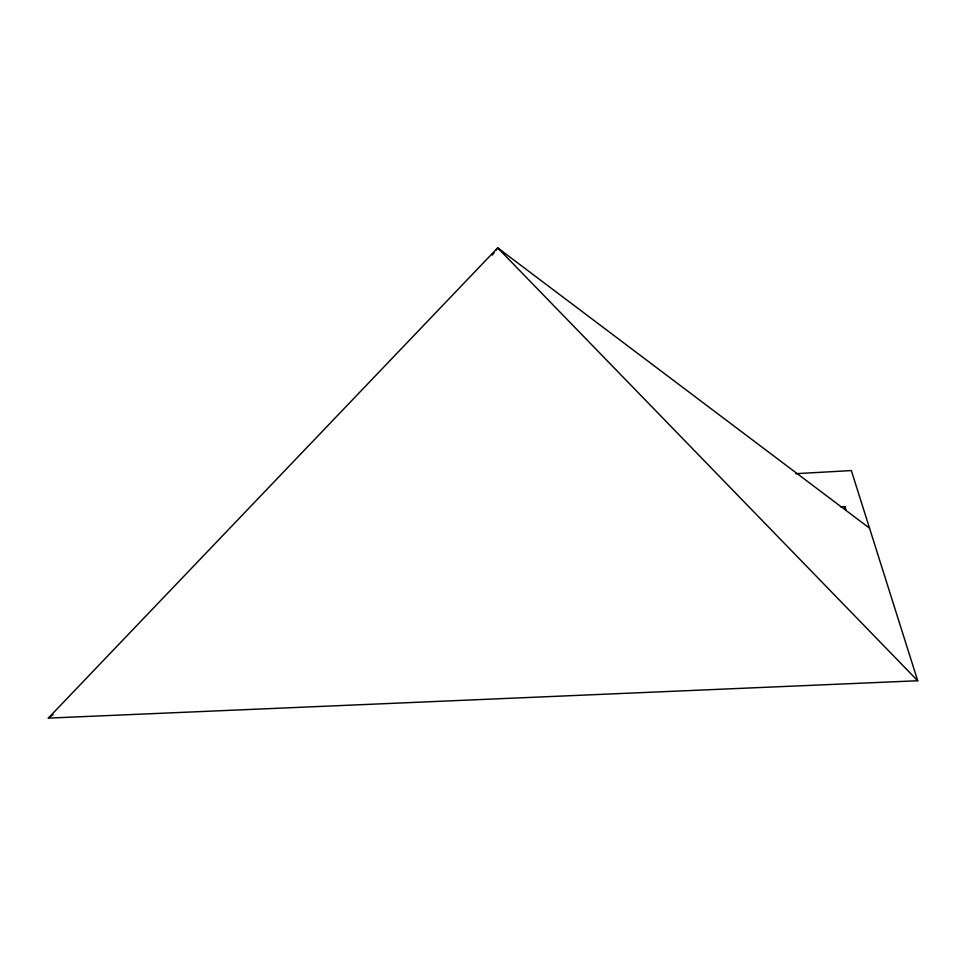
<?xml version="1.0" encoding="UTF-8"?>
<svg xmlns="http://www.w3.org/2000/svg" width="966" height="966" viewBox="0 0 966 966"><rect width="100%" height="100%" fill="white"/><g stroke="black" fill="none" stroke-linecap="round" stroke-linejoin="round"><path stroke-width="1.45" d="M492.298 255.133L494.097 252.718M495.896 250.303L497.695 247.876L869.545 528.185M48.3 718.124L497.695 247.876L917.7 680.752L48.3 718.124L53.178 714.562M795.73 473.69L851.348 470.563L917.7 680.752M840.565 506.824L845.081 506.57L845.999 510.133M845.081 506.57L845.25 509.36"/></g></svg>
